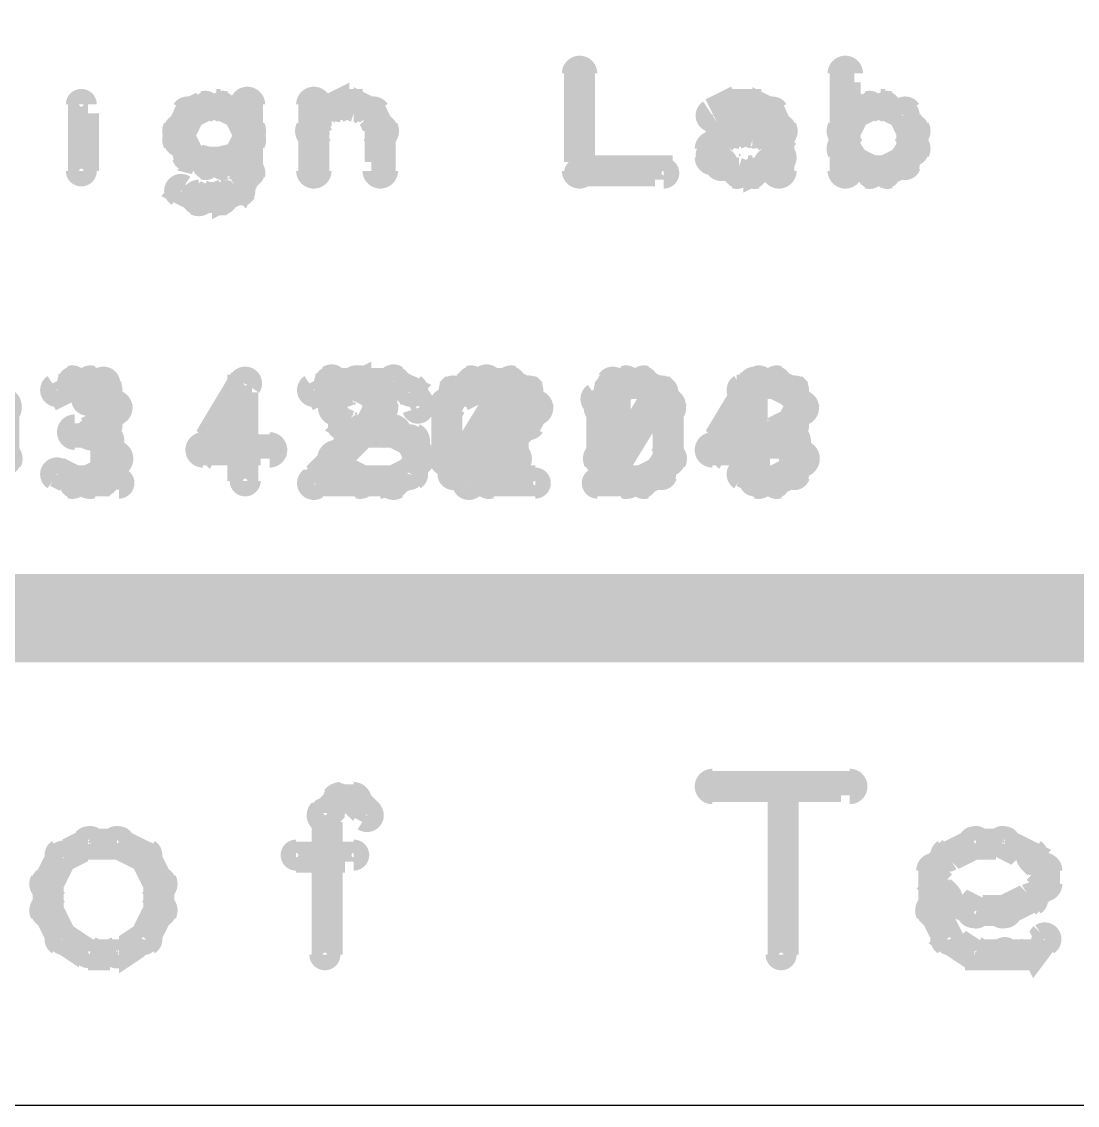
# Model space of a CAD drawing. Extents: x 7835 to 14160, y 8914 to 11568.
# Drawn here: x 8469 to 8707.4, y 9315 to 9559.7 of the extents above; entities that cross this region are included whole.
import ezdxf

# ---------------------------------------------------------------- set-up
doc = ezdxf.new("R2010")
doc.units = 0
for name, color, linetype in [('_BOARD', 254, 'CONTINUOUS'), ('DOCUMENTATION1', 3, 'CONTINUOUS'), ('TOP_SILKSCREEN', 1, 'CONTINUOUS')]:
    doc.layers.add(name, color=color, linetype=linetype)

msp = doc.modelspace()

# ---------------------------------------------------------------- linework, layer by layer
at = {"layer": '_BOARD', "color": 3}
msp.add_lwpolyline([(7835, 9315), (11640, 9315), (11640, 9315), (11640, 11565), (11640, 11565), (7835, 11565), (7835, 11565), (7835, 9315), (7835, 9315)], close=True, dxfattribs=at)
at = {"layer": 'DOCUMENTATION1', "color": 94}
for points in [[(9130, 9740, 20, 20, 0), (7895, 9740, 0, 0, 0), (7895, 9740, 10, 10, 0), (7895, 9745, 10, 10, 1), (7895, 9735, 0, 0, 0), (7900, 9740, 10, 10, 1), (7890, 9740, 0, 0, 0), (7895, 9740, 0, 0, 0), (7895, 9740, 20, 20, 0), (7895, 9425, 20, 20, 0), (7895, 9425, 0, 0, 0), (7895, 9425, 10, 10, 0), (7890, 9425, 10, 10, 1), (7900, 9425, 0, 0, 0), (7895, 9430, 10, 10, 1), (7895, 9420, 0, 0, 0), (7895, 9425, 0, 0, 0), (7895, 9425, 20, 20, 0), (9130, 9425, 0, 0, 0)], [(8481, 9477, 4, 4, 1), (8480, 9480, 0, 0, 0), (8481, 9478, 0, 0, 0), (8481, 9478, 7, 7, 0), (8477, 9476, 7, 7, 0), (8477, 9476, 0, 0, 0), (8477, 9476, 4, 4, 0), (8476, 9478, 4, 4, 1), (8478, 9475, 0, 0, 0)], [(8484, 9476, 4, 4, 1), (8484, 9480, 0, 0, 0), (8484, 9478, 0, 0, 0), (8484, 9478, 7, 7, 0), (8481, 9478, 7, 7, 0), (8481, 9478, 0, 0, 0), (8481, 9478, 4, 4, 0), (8481, 9480, 4, 4, 1), (8481, 9476, 0, 0, 0)], [(8487, 9475, 4, 4, 1), (8489, 9478, 0, 0, 0), (8488, 9476, 0, 0, 0), (8488, 9476, 7, 7, 0), (8484, 9478, 7, 7, 0), (8484, 9478, 0, 0, 0), (8484, 9478, 4, 4, 0), (8485, 9480, 4, 4, 1), (8484, 9477, 0, 0, 0)], [(8540, 9477, 4, 4, 1), (8538, 9480, 0, 0, 0), (8539, 9478, 0, 0, 0), (8539, 9478, 7, 7, 0), (8535, 9476, 7, 7, 0), (8535, 9476, 0, 0, 0), (8535, 9476, 4, 4, 0), (8534, 9478, 4, 4, 1), (8536, 9475, 0, 0, 0)], [(8544, 9476, 4, 4, 1), (8544, 9480, 0, 0, 0), (8544, 9478, 0, 0, 0), (8544, 9478, 7, 7, 0), (8539, 9478, 7, 7, 0), (8539, 9478, 0, 0, 0), (8539, 9478, 4, 4, 0), (8539, 9480, 4, 4, 1), (8539, 9476, 0, 0, 0)], [(8547, 9475, 4, 4, 1), (8549, 9478, 0, 0, 0), (8548, 9476, 0, 0, 0), (8548, 9476, 7, 7, 0), (8544, 9478, 7, 7, 0), (8544, 9478, 0, 0, 0), (8544, 9478, 4, 4, 0), (8545, 9480, 4, 4, 1), (8544, 9477, 0, 0, 0)], [(8571, 9477, 4, 4, 1), (8570, 9480, 0, 0, 0), (8571, 9478, 0, 0, 0), (8571, 9478, 7, 7, 0), (8567, 9476, 7, 7, 0), (8567, 9476, 0, 0, 0), (8567, 9476, 4, 4, 0), (8566, 9478, 4, 4, 1), (8568, 9475, 0, 0, 0)], [(8574, 9476, 4, 4, 1), (8574, 9480, 0, 0, 0), (8574, 9478, 0, 0, 0), (8574, 9478, 7, 7, 0), (8571, 9478, 7, 7, 0), (8571, 9478, 0, 0, 0), (8571, 9478, 4, 4, 0), (8571, 9480, 4, 4, 1), (8571, 9476, 0, 0, 0)], [(8577, 9475, 4, 4, 1), (8579, 9478, 0, 0, 0), (8578, 9476, 0, 0, 0), (8578, 9476, 7, 7, 0), (8574, 9478, 7, 7, 0), (8574, 9478, 0, 0, 0), (8574, 9478, 4, 4, 0), (8575, 9480, 4, 4, 1), (8574, 9477, 0, 0, 0)], [(8604, 9477, 4, 4, 1), (8601, 9479, 0, 0, 0), (8603, 9478, 0, 0, 0), (8603, 9478, 7, 7, 0), (8599, 9474, 7, 7, 0), (8599, 9474, 0, 0, 0), (8599, 9474, 4, 4, 0), (8598, 9476, 4, 4, 1), (8600, 9473, 0, 0, 0)], [(8601, 9456, 4, 4, 1), (8604, 9456, 0, 0, 0), (8603, 9456, 0, 0, 0), (8603, 9456, 7, 7, 0), (8603, 9478, 7, 7, 0), (8603, 9478, 0, 0, 0), (8603, 9478, 4, 4, 0), (8604, 9478, 4, 4, 1), (8601, 9478, 0, 0, 0)], [(8636, 9477, 4, 4, 1), (8633, 9479, 0, 0, 0), (8634, 9478, 0, 0, 0), (8634, 9478, 7, 7, 0), (8625, 9463, 7, 7, 0), (8625, 9463, 0, 0, 0), (8625, 9463, 4, 4, 0), (8624, 9464, 4, 4, 1), (8626, 9462, 0, 0, 0)], [(8633, 9456, 4, 4, 1), (8636, 9456, 0, 0, 0), (8634, 9456, 0, 0, 0), (8634, 9456, 7, 7, 0), (8634, 9478, 7, 7, 0), (8634, 9478, 0, 0, 0), (8634, 9478, 4, 4, 0), (8636, 9478, 4, 4, 1), (8633, 9478, 0, 0, 0)], [(8488, 9472, 4, 4, 1), (8492, 9473, 0, 0, 0), (8490, 9473, 0, 0, 0), (8490, 9473, 7, 7, 0), (8488, 9476, 7, 7, 0), (8488, 9476, 0, 0, 0), (8488, 9476, 4, 4, 0), (8490, 9477, 4, 4, 1), (8487, 9475, 0, 0, 0)], [(8548, 9472, 4, 4, 1), (8552, 9473, 0, 0, 0), (8550, 9473, 0, 0, 0), (8550, 9473, 7, 7, 0), (8548, 9476, 7, 7, 0), (8548, 9476, 0, 0, 0), (8548, 9476, 4, 4, 0), (8550, 9477, 4, 4, 1), (8547, 9475, 0, 0, 0)], [(8568, 9475, 4, 4, 1), (8565, 9477, 0, 0, 0), (8567, 9476, 0, 0, 0), (8567, 9476, 7, 7, 0), (8565, 9473, 7, 7, 0), (8565, 9473, 0, 0, 0), (8565, 9473, 4, 4, 0), (8563, 9473, 4, 4, 1), (8567, 9472, 0, 0, 0)], [(8565, 9458, 4, 4, 1), (8568, 9457, 0, 0, 0), (8567, 9458, 0, 0, 0), (8567, 9458, 7, 7, 0), (8578, 9476, 7, 7, 0), (8578, 9476, 0, 0, 0), (8578, 9476, 4, 4, 0), (8580, 9475, 4, 4, 1), (8577, 9477, 0, 0, 0)], [(8578, 9472, 4, 4, 1), (8582, 9473, 0, 0, 0), (8580, 9473, 0, 0, 0), (8580, 9473, 7, 7, 0), (8578, 9476, 7, 7, 0), (8578, 9476, 0, 0, 0), (8578, 9476, 4, 4, 0), (8580, 9477, 4, 4, 1), (8577, 9475, 0, 0, 0)], [(8487, 9470, 4, 4, 1), (8490, 9468, 0, 0, 0), (8488, 9469, 0, 0, 0), (8488, 9469, 7, 7, 0), (8490, 9473, 7, 7, 0), (8490, 9473, 0, 0, 0), (8490, 9473, 4, 4, 0), (8492, 9472, 4, 4, 1), (8488, 9473, 0, 0, 0)], [(8547, 9470, 4, 4, 1), (8550, 9468, 0, 0, 0), (8548, 9469, 0, 0, 0), (8548, 9469, 7, 7, 0), (8550, 9473, 7, 7, 0), (8550, 9473, 0, 0, 0), (8550, 9473, 4, 4, 0), (8552, 9472, 4, 4, 1), (8548, 9473, 0, 0, 0)], [(8567, 9473, 4, 4, 1), (8563, 9473, 0, 0, 0), (8565, 9473, 0, 0, 0), (8565, 9473, 7, 7, 0), (8565, 9461, 7, 7, 0), (8565, 9461, 0, 0, 0), (8565, 9461, 4, 4, 0), (8563, 9461, 4, 4, 1), (8567, 9461, 0, 0, 0)], [(8578, 9461, 4, 4, 1), (8582, 9461, 0, 0, 0), (8580, 9461, 0, 0, 0), (8580, 9461, 7, 7, 0), (8580, 9473, 7, 7, 0), (8580, 9473, 0, 0, 0), (8580, 9473, 4, 4, 0), (8582, 9473, 4, 4, 1), (8578, 9473, 0, 0, 0)], [(8484, 9465, 4, 4, 1), (8484, 9469, 0, 0, 0), (8484, 9467, 0, 0, 0), (8484, 9467, 7, 7, 0), (8481, 9467, 7, 7, 0), (8481, 9467, 0, 0, 0), (8481, 9467, 4, 4, 0), (8481, 9469, 4, 4, 1), (8481, 9465, 0, 0, 0)], [(8484, 9468, 4, 4, 1), (8485, 9465, 0, 0, 0), (8484, 9467, 0, 0, 0), (8484, 9467, 7, 7, 0), (8488, 9469, 7, 7, 0), (8488, 9469, 0, 0, 0), (8488, 9469, 4, 4, 0), (8489, 9467, 4, 4, 1), (8487, 9470, 0, 0, 0)], [(8534, 9457, 4, 4, 1), (8536, 9454, 0, 0, 0), (8535, 9456, 0, 0, 0), (8535, 9456, 7, 7, 0), (8548, 9469, 7, 7, 0), (8548, 9469, 0, 0, 0), (8548, 9469, 4, 4, 0), (8549, 9468, 4, 4, 1), (8547, 9470, 0, 0, 0)], [(8487, 9463, 4, 4, 1), (8489, 9467, 0, 0, 0), (8488, 9465, 0, 0, 0), (8488, 9465, 7, 7, 0), (8484, 9467, 7, 7, 0), (8484, 9467, 0, 0, 0), (8484, 9467, 4, 4, 0), (8485, 9468, 4, 4, 1), (8484, 9465, 0, 0, 0)], [(8488, 9460, 4, 4, 1), (8492, 9462, 0, 0, 0), (8490, 9461, 0, 0, 0), (8490, 9461, 7, 7, 0), (8488, 9465, 7, 7, 0), (8488, 9465, 0, 0, 0), (8488, 9465, 4, 4, 0), (8490, 9466, 4, 4, 1), (8487, 9464, 0, 0, 0)], [(8625, 9465, 4, 4, 1), (8625, 9461, 0, 0, 0), (8625, 9463, 0, 0, 0), (8625, 9463, 7, 7, 0), (8640, 9463, 7, 7, 0), (8640, 9463, 0, 0, 0), (8640, 9463, 4, 4, 0), (8640, 9461, 4, 4, 1), (8640, 9465, 0, 0, 0)], [(8487, 9458, 4, 4, 1), (8490, 9457, 0, 0, 0), (8488, 9458, 0, 0, 0), (8488, 9458, 7, 7, 0), (8490, 9461, 7, 7, 0), (8490, 9461, 0, 0, 0), (8490, 9461, 4, 4, 0), (8492, 9460, 4, 4, 1), (8488, 9462, 0, 0, 0)], [(8567, 9462, 4, 4, 1), (8563, 9460, 0, 0, 0), (8565, 9461, 0, 0, 0), (8565, 9461, 7, 7, 0), (8567, 9458, 7, 7, 0), (8567, 9458, 0, 0, 0), (8567, 9458, 4, 4, 0), (8565, 9457, 4, 4, 1), (8568, 9458, 0, 0, 0)], [(8577, 9458, 4, 4, 1), (8580, 9457, 0, 0, 0), (8578, 9458, 0, 0, 0), (8578, 9458, 7, 7, 0), (8580, 9461, 7, 7, 0), (8580, 9461, 0, 0, 0), (8580, 9461, 4, 4, 0), (8582, 9460, 4, 4, 1), (8578, 9462, 0, 0, 0)], [(8478, 9459, 4, 4, 1), (8476, 9456, 0, 0, 0), (8477, 9458, 0, 0, 0), (8477, 9458, 7, 7, 0), (8481, 9456, 7, 7, 0), (8481, 9456, 0, 0, 0), (8481, 9456, 4, 4, 0), (8480, 9454, 4, 4, 1), (8481, 9457, 0, 0, 0)], [(8484, 9457, 4, 4, 1), (8485, 9454, 0, 0, 0), (8484, 9456, 0, 0, 0), (8484, 9456, 7, 7, 0), (8488, 9458, 7, 7, 0), (8488, 9458, 0, 0, 0), (8488, 9458, 4, 4, 0), (8489, 9456, 4, 4, 1), (8487, 9459, 0, 0, 0)], [(8568, 9459, 4, 4, 1), (8566, 9456, 0, 0, 0), (8567, 9458, 0, 0, 0), (8567, 9458, 7, 7, 0), (8571, 9456, 7, 7, 0), (8571, 9456, 0, 0, 0), (8571, 9456, 4, 4, 0), (8570, 9454, 4, 4, 1), (8571, 9457, 0, 0, 0)], [(8574, 9457, 4, 4, 1), (8575, 9454, 0, 0, 0), (8574, 9456, 0, 0, 0), (8574, 9456, 7, 7, 0), (8578, 9458, 7, 7, 0), (8578, 9458, 0, 0, 0), (8578, 9458, 4, 4, 0), (8579, 9456, 4, 4, 1), (8577, 9459, 0, 0, 0)], [(8481, 9457, 4, 4, 1), (8481, 9454, 0, 0, 0), (8481, 9456, 0, 0, 0), (8481, 9456, 7, 7, 0), (8484, 9456, 7, 7, 0), (8484, 9456, 0, 0, 0), (8484, 9456, 4, 4, 0), (8484, 9454, 4, 4, 1), (8484, 9457, 0, 0, 0)], [(8550, 9454, 4, 4, 1), (8550, 9457, 0, 0, 0), (8550, 9456, 0, 0, 0), (8550, 9456, 7, 7, 0), (8535, 9456, 7, 7, 0), (8535, 9456, 0, 0, 0), (8535, 9456, 4, 4, 0), (8535, 9457, 4, 4, 1), (8535, 9454, 0, 0, 0)], [(8571, 9457, 4, 4, 1), (8571, 9454, 0, 0, 0), (8571, 9456, 0, 0, 0), (8571, 9456, 7, 7, 0), (8574, 9456, 7, 7, 0), (8574, 9456, 0, 0, 0), (8574, 9456, 4, 4, 0), (8574, 9454, 4, 4, 1), (8574, 9457, 0, 0, 0)], [(8599, 9457, 4, 4, 1), (8599, 9454, 0, 0, 0), (8599, 9456, 0, 0, 0), (8599, 9456, 7, 7, 0), (8606, 9456, 7, 7, 0), (8606, 9456, 0, 0, 0), (8606, 9456, 4, 4, 0), (8606, 9454, 4, 4, 1), (8606, 9457, 0, 0, 0)]]:
    msp.add_lwpolyline(points, format="xyseb", dxfattribs=at)
at = {"layer": 'TOP_SILKSCREEN', "color": 135}
for points in [[(8597, 9548, 4, 4, 1), (8593, 9548, 0, 0, 0), (8595, 9548, 0, 0, 0), (8595, 9548, 7, 7, 0), (8595, 9526, 7, 7, 0), (8595, 9526, 0, 0, 0), (8595, 9526, 4, 4, 0), (8593, 9526, 4, 4, 1), (8597, 9526, 0, 0, 0)], [(8653, 9526, 4, 4, 1), (8657, 9526, 0, 0, 0), (8655, 9526, 0, 0, 0), (8655, 9526, 7, 7, 0), (8655, 9548, 7, 7, 0), (8655, 9548, 0, 0, 0), (8655, 9548, 4, 4, 0), (8657, 9548, 4, 4, 1), (8653, 9548, 0, 0, 0)], [(8483, 9546, 4, 4, 1), (8483, 9546, 0, 0, 0), (8483, 9546, 0, 0, 0), (8483, 9546, 7, 7, 0), (8483, 9546, 7, 7, 0), (8483, 9546, 0, 0, 0), (8483, 9546, 4, 4, 0), (8483, 9546, 4, 4, 1), (8483, 9546, 0, 0, 0)], [(8481, 9526, 4, 4, 1), (8484, 9526, 0, 0, 0), (8483, 9526, 0, 0, 0), (8483, 9526, 7, 7, 0), (8483, 9541, 7, 7, 0), (8483, 9541, 0, 0, 0), (8483, 9541, 4, 4, 0), (8484, 9541, 4, 4, 1), (8481, 9541, 0, 0, 0)], [(8511, 9539, 4, 4, 1), (8510, 9542, 0, 0, 0), (8511, 9541, 0, 0, 0), (8511, 9541, 7, 7, 0), (8507, 9539, 7, 7, 0), (8507, 9539, 0, 0, 0), (8507, 9539, 4, 4, 0), (8506, 9540, 4, 4, 1), (8508, 9537, 0, 0, 0)], [(8514, 9539, 4, 4, 1), (8514, 9542, 0, 0, 0), (8514, 9541, 0, 0, 0), (8514, 9541, 7, 7, 0), (8511, 9541, 7, 7, 0), (8511, 9541, 0, 0, 0), (8511, 9541, 4, 4, 0), (8511, 9542, 4, 4, 1), (8511, 9539, 0, 0, 0)], [(8517, 9537, 4, 4, 1), (8519, 9540, 0, 0, 0), (8518, 9539, 0, 0, 0), (8518, 9539, 7, 7, 0), (8514, 9541, 7, 7, 0), (8514, 9541, 0, 0, 0), (8514, 9541, 4, 4, 0), (8515, 9542, 4, 4, 1), (8514, 9539, 0, 0, 0)], [(8522, 9541, 4, 4, 1), (8518, 9541, 0, 0, 0), (8520, 9541, 0, 0, 0), (8520, 9541, 7, 7, 0), (8520, 9526, 7, 7, 0), (8520, 9526, 0, 0, 0), (8520, 9526, 4, 4, 0), (8518, 9526, 4, 4, 1), (8522, 9526, 0, 0, 0)], [(8533, 9526, 4, 4, 1), (8537, 9526, 0, 0, 0), (8535, 9526, 0, 0, 0), (8535, 9526, 7, 7, 0), (8535, 9541, 7, 7, 0), (8535, 9541, 0, 0, 0), (8535, 9541, 4, 4, 0), (8537, 9541, 4, 4, 1), (8533, 9541, 0, 0, 0)], [(8536, 9540, 4, 4, 1), (8538, 9537, 0, 0, 0), (8537, 9539, 0, 0, 0), (8537, 9539, 7, 7, 0), (8541, 9541, 7, 7, 0), (8541, 9541, 0, 0, 0), (8541, 9541, 4, 4, 0), (8541, 9539, 4, 4, 1), (8540, 9542, 0, 0, 0)], [(8541, 9542, 4, 4, 1), (8541, 9539, 0, 0, 0), (8541, 9541, 0, 0, 0), (8541, 9541, 7, 7, 0), (8544, 9541, 7, 7, 0), (8544, 9541, 0, 0, 0), (8544, 9541, 4, 4, 0), (8544, 9539, 4, 4, 1), (8544, 9542, 0, 0, 0)], [(8545, 9542, 4, 4, 1), (8544, 9539, 0, 0, 0), (8544, 9541, 0, 0, 0), (8544, 9541, 7, 7, 0), (8548, 9539, 7, 7, 0), (8548, 9539, 0, 0, 0), (8548, 9539, 4, 4, 0), (8547, 9537, 4, 4, 1), (8549, 9540, 0, 0, 0)], [(8624, 9540, 4, 4, 1), (8626, 9537, 0, 0, 0), (8625, 9539, 0, 0, 0), (8625, 9539, 7, 7, 0), (8629, 9541, 7, 7, 0), (8629, 9541, 0, 0, 0), (8629, 9541, 4, 4, 0), (8630, 9539, 4, 4, 1), (8628, 9542, 0, 0, 0)], [(8629, 9542, 4, 4, 1), (8629, 9539, 0, 0, 0), (8629, 9541, 0, 0, 0), (8629, 9541, 7, 7, 0), (8634, 9541, 7, 7, 0), (8634, 9541, 0, 0, 0), (8634, 9541, 4, 4, 0), (8634, 9539, 4, 4, 1), (8634, 9542, 0, 0, 0)], [(8635, 9542, 4, 4, 1), (8634, 9539, 0, 0, 0), (8634, 9541, 0, 0, 0), (8634, 9541, 7, 7, 0), (8638, 9539, 7, 7, 0), (8638, 9539, 0, 0, 0), (8638, 9539, 4, 4, 0), (8637, 9537, 4, 4, 1), (8639, 9540, 0, 0, 0)], [(8661, 9539, 4, 4, 1), (8660, 9542, 0, 0, 0), (8661, 9541, 0, 0, 0), (8661, 9541, 7, 7, 0), (8657, 9539, 7, 7, 0), (8657, 9539, 0, 0, 0), (8657, 9539, 4, 4, 0), (8656, 9540, 4, 4, 1), (8658, 9537, 0, 0, 0)], [(8664, 9539, 4, 4, 1), (8664, 9542, 0, 0, 0), (8664, 9541, 0, 0, 0), (8664, 9541, 7, 7, 0), (8661, 9541, 7, 7, 0), (8661, 9541, 0, 0, 0), (8661, 9541, 4, 4, 0), (8661, 9542, 4, 4, 1), (8661, 9539, 0, 0, 0)], [(8667, 9537, 4, 4, 1), (8669, 9540, 0, 0, 0), (8668, 9539, 0, 0, 0), (8668, 9539, 7, 7, 0), (8664, 9541, 7, 7, 0), (8664, 9541, 0, 0, 0), (8664, 9541, 4, 4, 0), (8665, 9542, 4, 4, 1), (8664, 9539, 0, 0, 0)], [(8508, 9538, 4, 4, 1), (8505, 9540, 0, 0, 0), (8507, 9539, 0, 0, 0), (8507, 9539, 7, 7, 0), (8505, 9535, 7, 7, 0), (8505, 9535, 0, 0, 0), (8505, 9535, 4, 4, 0), (8503, 9536, 4, 4, 1), (8507, 9534, 0, 0, 0)], [(8518, 9534, 4, 4, 1), (8522, 9536, 0, 0, 0), (8520, 9535, 0, 0, 0), (8520, 9535, 7, 7, 0), (8518, 9539, 7, 7, 0), (8518, 9539, 0, 0, 0), (8518, 9539, 4, 4, 0), (8520, 9540, 4, 4, 1), (8517, 9538, 0, 0, 0)], [(8533, 9536, 4, 4, 1), (8537, 9534, 0, 0, 0), (8535, 9535, 0, 0, 0), (8535, 9535, 7, 7, 0), (8537, 9539, 7, 7, 0), (8537, 9539, 0, 0, 0), (8537, 9539, 4, 4, 0), (8538, 9538, 4, 4, 1), (8535, 9540, 0, 0, 0)], [(8550, 9540, 4, 4, 1), (8547, 9538, 0, 0, 0), (8548, 9539, 0, 0, 0), (8548, 9539, 7, 7, 0), (8550, 9535, 7, 7, 0), (8550, 9535, 0, 0, 0), (8550, 9535, 4, 4, 0), (8548, 9534, 4, 4, 1), (8552, 9536, 0, 0, 0)], [(8640, 9540, 4, 4, 1), (8637, 9538, 0, 0, 0), (8638, 9539, 0, 0, 0), (8638, 9539, 7, 7, 0), (8640, 9535, 7, 7, 0), (8640, 9535, 0, 0, 0), (8640, 9535, 4, 4, 0), (8638, 9534, 4, 4, 1), (8642, 9536, 0, 0, 0)], [(8658, 9538, 4, 4, 1), (8655, 9540, 0, 0, 0), (8657, 9539, 0, 0, 0), (8657, 9539, 7, 7, 0), (8655, 9535, 7, 7, 0), (8655, 9535, 0, 0, 0), (8655, 9535, 4, 4, 0), (8653, 9536, 4, 4, 1), (8657, 9534, 0, 0, 0)], [(8668, 9534, 4, 4, 1), (8672, 9536, 0, 0, 0), (8670, 9535, 0, 0, 0), (8670, 9535, 7, 7, 0), (8668, 9539, 7, 7, 0), (8668, 9539, 0, 0, 0), (8668, 9539, 4, 4, 0), (8670, 9540, 4, 4, 1), (8667, 9538, 0, 0, 0)], [(8507, 9535, 4, 4, 1), (8503, 9535, 0, 0, 0), (8505, 9535, 0, 0, 0), (8505, 9535, 7, 7, 0), (8505, 9533, 7, 7, 0), (8505, 9533, 0, 0, 0), (8505, 9533, 4, 4, 0), (8503, 9533, 4, 4, 1), (8507, 9533, 0, 0, 0)], [(8552, 9535, 4, 4, 1), (8548, 9535, 0, 0, 0), (8550, 9535, 0, 0, 0), (8550, 9535, 7, 7, 0), (8550, 9526, 7, 7, 0), (8550, 9526, 0, 0, 0), (8550, 9526, 4, 4, 0), (8548, 9526, 4, 4, 1), (8552, 9526, 0, 0, 0)], [(8626, 9535, 4, 4, 1), (8628, 9532, 0, 0, 0), (8627, 9533, 0, 0, 0), (8627, 9533, 7, 7, 0), (8631, 9535, 7, 7, 0), (8631, 9535, 0, 0, 0), (8631, 9535, 4, 4, 0), (8631, 9533, 4, 4, 1), (8630, 9537, 0, 0, 0)], [(8631, 9537, 4, 4, 1), (8631, 9533, 0, 0, 0), (8631, 9535, 0, 0, 0), (8631, 9535, 7, 7, 0), (8634, 9535, 7, 7, 0), (8634, 9535, 0, 0, 0), (8634, 9535, 4, 4, 0), (8634, 9533, 4, 4, 1), (8634, 9537, 0, 0, 0)], [(8635, 9537, 4, 4, 1), (8634, 9533, 0, 0, 0), (8634, 9535, 0, 0, 0), (8634, 9535, 7, 7, 0), (8638, 9533, 7, 7, 0), (8638, 9533, 0, 0, 0), (8638, 9533, 4, 4, 0), (8637, 9532, 4, 4, 1), (8639, 9535, 0, 0, 0)], [(8642, 9535, 4, 4, 1), (8638, 9535, 0, 0, 0), (8640, 9535, 0, 0, 0), (8640, 9535, 7, 7, 0), (8640, 9529, 7, 7, 0), (8640, 9529, 0, 0, 0), (8640, 9529, 4, 4, 0), (8638, 9529, 4, 4, 1), (8642, 9529, 0, 0, 0)], [(8668, 9531, 4, 4, 1), (8672, 9531, 0, 0, 0), (8670, 9531, 0, 0, 0), (8670, 9531, 7, 7, 0), (8670, 9535, 7, 7, 0), (8670, 9535, 0, 0, 0), (8670, 9535, 4, 4, 0), (8672, 9535, 4, 4, 1), (8668, 9535, 0, 0, 0)], [(8507, 9534, 4, 4, 1), (8503, 9532, 0, 0, 0), (8505, 9533, 0, 0, 0), (8505, 9533, 7, 7, 0), (8507, 9529, 7, 7, 0), (8507, 9529, 0, 0, 0), (8507, 9529, 4, 4, 0), (8505, 9529, 4, 4, 1), (8508, 9530, 0, 0, 0)], [(8517, 9530, 4, 4, 1), (8520, 9529, 0, 0, 0), (8518, 9529, 0, 0, 0), (8518, 9529, 7, 7, 0), (8520, 9533, 7, 7, 0), (8520, 9533, 0, 0, 0), (8520, 9533, 4, 4, 0), (8522, 9532, 4, 4, 1), (8518, 9534, 0, 0, 0)], [(8623, 9529, 4, 4, 1), (8627, 9529, 0, 0, 0), (8625, 9529, 0, 0, 0), (8625, 9529, 7, 7, 0), (8625, 9531, 7, 7, 0), (8625, 9531, 0, 0, 0), (8625, 9531, 4, 4, 0), (8627, 9531, 4, 4, 1), (8623, 9531, 0, 0, 0)], [(8624, 9532, 4, 4, 1), (8626, 9530, 0, 0, 0), (8625, 9531, 0, 0, 0), (8625, 9531, 7, 7, 0), (8627, 9533, 7, 7, 0), (8627, 9533, 0, 0, 0), (8627, 9533, 4, 4, 0), (8628, 9532, 4, 4, 1), (8626, 9534, 0, 0, 0)], [(8639, 9534, 4, 4, 1), (8637, 9532, 0, 0, 0), (8638, 9533, 0, 0, 0), (8638, 9533, 7, 7, 0), (8640, 9531, 7, 7, 0), (8640, 9531, 0, 0, 0), (8640, 9531, 4, 4, 0), (8639, 9530, 4, 4, 1), (8641, 9532, 0, 0, 0)], [(8657, 9532, 4, 4, 1), (8653, 9530, 0, 0, 0), (8655, 9531, 0, 0, 0), (8655, 9531, 7, 7, 0), (8657, 9528, 7, 7, 0), (8657, 9528, 0, 0, 0), (8657, 9528, 4, 4, 0), (8655, 9527, 4, 4, 1), (8658, 9528, 0, 0, 0)], [(8667, 9528, 4, 4, 1), (8670, 9527, 0, 0, 0), (8668, 9528, 0, 0, 0), (8668, 9528, 7, 7, 0), (8670, 9531, 7, 7, 0), (8670, 9531, 0, 0, 0), (8670, 9531, 4, 4, 0), (8672, 9530, 4, 4, 1), (8668, 9532, 0, 0, 0)], [(8508, 9531, 4, 4, 1), (8506, 9528, 0, 0, 0), (8507, 9529, 0, 0, 0), (8507, 9529, 7, 7, 0), (8511, 9528, 7, 7, 0), (8511, 9528, 0, 0, 0), (8511, 9528, 4, 4, 0), (8510, 9526, 4, 4, 1), (8511, 9529, 0, 0, 0)], [(8514, 9529, 4, 4, 1), (8515, 9526, 0, 0, 0), (8514, 9528, 0, 0, 0), (8514, 9528, 7, 7, 0), (8518, 9529, 7, 7, 0), (8518, 9529, 0, 0, 0), (8518, 9529, 4, 4, 0), (8519, 9528, 4, 4, 1), (8517, 9531, 0, 0, 0)], [(8626, 9526, 4, 4, 1), (8628, 9529, 0, 0, 0), (8627, 9528, 0, 0, 0), (8627, 9528, 7, 7, 0), (8625, 9529, 7, 7, 0), (8625, 9529, 0, 0, 0), (8625, 9529, 4, 4, 0), (8626, 9531, 4, 4, 1), (8624, 9528, 0, 0, 0)], [(8641, 9528, 4, 4, 1), (8639, 9531, 0, 0, 0), (8640, 9529, 0, 0, 0), (8640, 9529, 7, 7, 0), (8638, 9528, 7, 7, 0), (8638, 9528, 0, 0, 0), (8638, 9528, 4, 4, 0), (8637, 9529, 4, 4, 1), (8639, 9526, 0, 0, 0)], [(8642, 9529, 4, 4, 1), (8638, 9529, 0, 0, 0), (8640, 9529, 0, 0, 0), (8640, 9529, 7, 7, 0), (8640, 9526, 7, 7, 0), (8640, 9526, 0, 0, 0), (8640, 9526, 4, 4, 0), (8638, 9526, 4, 4, 1), (8642, 9526, 0, 0, 0)], [(8511, 9529, 4, 4, 1), (8511, 9526, 0, 0, 0), (8511, 9528, 0, 0, 0), (8511, 9528, 7, 7, 0), (8514, 9528, 7, 7, 0), (8514, 9528, 0, 0, 0), (8514, 9528, 4, 4, 0), (8514, 9526, 4, 4, 1), (8514, 9529, 0, 0, 0)], [(8522, 9525, 4, 4, 1), (8518, 9526, 0, 0, 0), (8520, 9526, 0, 0, 0), (8520, 9526, 7, 7, 0), (8518, 9522, 7, 7, 0), (8518, 9522, 0, 0, 0), (8518, 9522, 4, 4, 0), (8517, 9523, 4, 4, 1), (8520, 9521, 0, 0, 0)], [(8630, 9524, 4, 4, 1), (8631, 9527, 0, 0, 0), (8631, 9526, 0, 0, 0), (8631, 9526, 7, 7, 0), (8627, 9528, 7, 7, 0), (8627, 9528, 0, 0, 0), (8627, 9528, 4, 4, 0), (8628, 9529, 4, 4, 1), (8626, 9526, 0, 0, 0)], [(8639, 9526, 4, 4, 1), (8637, 9529, 0, 0, 0), (8638, 9528, 0, 0, 0), (8638, 9528, 7, 7, 0), (8634, 9526, 7, 7, 0), (8634, 9526, 0, 0, 0), (8634, 9526, 4, 4, 0), (8634, 9527, 4, 4, 1), (8635, 9524, 0, 0, 0)], [(8658, 9529, 4, 4, 1), (8656, 9526, 0, 0, 0), (8657, 9528, 0, 0, 0), (8657, 9528, 7, 7, 0), (8661, 9526, 7, 7, 0), (8661, 9526, 0, 0, 0), (8661, 9526, 4, 4, 0), (8660, 9524, 4, 4, 1), (8661, 9527, 0, 0, 0)], [(8664, 9527, 4, 4, 1), (8665, 9524, 0, 0, 0), (8664, 9526, 0, 0, 0), (8664, 9526, 7, 7, 0), (8668, 9528, 7, 7, 0), (8668, 9528, 0, 0, 0), (8668, 9528, 4, 4, 0), (8669, 9526, 4, 4, 1), (8667, 9529, 0, 0, 0)], [(8595, 9527, 4, 4, 1), (8595, 9524, 0, 0, 0), (8595, 9526, 0, 0, 0), (8595, 9526, 7, 7, 0), (8614, 9526, 7, 7, 0), (8614, 9526, 0, 0, 0), (8614, 9526, 4, 4, 0), (8614, 9524, 4, 4, 1), (8614, 9527, 0, 0, 0)], [(8634, 9524, 4, 4, 1), (8634, 9527, 0, 0, 0), (8634, 9526, 0, 0, 0), (8634, 9526, 7, 7, 0), (8631, 9526, 7, 7, 0), (8631, 9526, 0, 0, 0), (8631, 9526, 4, 4, 0), (8631, 9527, 4, 4, 1), (8631, 9524, 0, 0, 0)], [(8661, 9527, 4, 4, 1), (8661, 9524, 0, 0, 0), (8661, 9526, 0, 0, 0), (8661, 9526, 7, 7, 0), (8664, 9526, 7, 7, 0), (8664, 9526, 0, 0, 0), (8664, 9526, 4, 4, 0), (8664, 9524, 4, 4, 1), (8664, 9527, 0, 0, 0)], [(8508, 9518, 4, 4, 1), (8510, 9522, 0, 0, 0), (8509, 9520, 0, 0, 0), (8509, 9520, 7, 7, 0), (8505, 9522, 7, 7, 0), (8505, 9522, 0, 0, 0), (8505, 9522, 4, 4, 0), (8506, 9523, 4, 4, 1), (8504, 9520, 0, 0, 0)], [(8519, 9520, 4, 4, 1), (8517, 9523, 0, 0, 0), (8518, 9522, 0, 0, 0), (8518, 9522, 7, 7, 0), (8514, 9520, 7, 7, 0), (8514, 9520, 0, 0, 0), (8514, 9520, 4, 4, 0), (8514, 9522, 4, 4, 1), (8515, 9518, 0, 0, 0)], [(8514, 9518, 4, 4, 1), (8514, 9522, 0, 0, 0), (8514, 9520, 0, 0, 0), (8514, 9520, 7, 7, 0), (8509, 9520, 7, 7, 0), (8509, 9520, 0, 0, 0), (8509, 9520, 4, 4, 0), (8509, 9522, 4, 4, 1), (8509, 9518, 0, 0, 0)], [(8489, 9477, 4, 4, 1), (8486, 9479, 0, 0, 0), (8488, 9478, 0, 0, 0), (8488, 9478, 7, 7, 0), (8484, 9474, 7, 7, 0), (8484, 9474, 0, 0, 0), (8484, 9474, 4, 4, 0), (8483, 9476, 4, 4, 1), (8485, 9473, 0, 0, 0)], [(8486, 9456, 4, 4, 1), (8489, 9456, 0, 0, 0), (8488, 9456, 0, 0, 0), (8488, 9456, 7, 7, 0), (8488, 9478, 7, 7, 0), (8488, 9478, 0, 0, 0), (8488, 9478, 4, 4, 0), (8489, 9478, 4, 4, 1), (8486, 9478, 0, 0, 0)], [(8521, 9477, 4, 4, 1), (8518, 9479, 0, 0, 0), (8519, 9478, 0, 0, 0), (8519, 9478, 7, 7, 0), (8510, 9463, 7, 7, 0), (8510, 9463, 0, 0, 0), (8510, 9463, 4, 4, 0), (8509, 9464, 4, 4, 1), (8511, 9462, 0, 0, 0)], [(8518, 9456, 4, 4, 1), (8521, 9456, 0, 0, 0), (8519, 9456, 0, 0, 0), (8519, 9456, 7, 7, 0), (8519, 9478, 7, 7, 0), (8519, 9478, 0, 0, 0), (8519, 9478, 4, 4, 0), (8521, 9478, 4, 4, 1), (8518, 9478, 0, 0, 0)], [(8541, 9478, 4, 4, 1), (8543, 9475, 0, 0, 0), (8542, 9476, 0, 0, 0), (8542, 9476, 7, 7, 0), (8546, 9478, 7, 7, 0), (8546, 9478, 0, 0, 0), (8546, 9478, 4, 4, 0), (8546, 9477, 4, 4, 1), (8545, 9480, 0, 0, 0)], [(8546, 9480, 4, 4, 1), (8546, 9476, 0, 0, 0), (8546, 9478, 0, 0, 0), (8546, 9478, 7, 7, 0), (8553, 9478, 7, 7, 0), (8553, 9478, 0, 0, 0), (8553, 9478, 4, 4, 0), (8553, 9476, 4, 4, 1), (8553, 9480, 0, 0, 0)], [(8554, 9480, 4, 4, 1), (8552, 9477, 0, 0, 0), (8553, 9478, 0, 0, 0), (8553, 9478, 7, 7, 0), (8557, 9476, 7, 7, 0), (8557, 9476, 0, 0, 0), (8557, 9476, 4, 4, 0), (8556, 9475, 4, 4, 1), (8558, 9478, 0, 0, 0)], [(8575, 9477, 4, 4, 1), (8573, 9480, 0, 0, 0), (8574, 9478, 0, 0, 0), (8574, 9478, 7, 7, 0), (8570, 9476, 7, 7, 0), (8570, 9476, 0, 0, 0), (8570, 9476, 4, 4, 0), (8569, 9478, 4, 4, 1), (8571, 9475, 0, 0, 0)], [(8579, 9476, 4, 4, 1), (8579, 9480, 0, 0, 0), (8579, 9478, 0, 0, 0), (8579, 9478, 7, 7, 0), (8574, 9478, 7, 7, 0), (8574, 9478, 0, 0, 0), (8574, 9478, 4, 4, 0), (8574, 9480, 4, 4, 1), (8574, 9476, 0, 0, 0)], [(8582, 9475, 4, 4, 1), (8584, 9478, 0, 0, 0), (8583, 9476, 0, 0, 0), (8583, 9476, 7, 7, 0), (8579, 9478, 7, 7, 0), (8579, 9478, 0, 0, 0), (8579, 9478, 4, 4, 0), (8580, 9480, 4, 4, 1), (8579, 9477, 0, 0, 0)], [(8606, 9477, 4, 4, 1), (8605, 9480, 0, 0, 0), (8606, 9478, 0, 0, 0), (8606, 9478, 7, 7, 0), (8602, 9476, 7, 7, 0), (8602, 9476, 0, 0, 0), (8602, 9476, 4, 4, 0), (8601, 9478, 4, 4, 1), (8603, 9475, 0, 0, 0)], [(8609, 9476, 4, 4, 1), (8609, 9480, 0, 0, 0), (8609, 9478, 0, 0, 0), (8609, 9478, 7, 7, 0), (8606, 9478, 7, 7, 0), (8606, 9478, 0, 0, 0), (8606, 9478, 4, 4, 0), (8606, 9480, 4, 4, 1), (8606, 9476, 0, 0, 0)], [(8612, 9475, 4, 4, 1), (8614, 9478, 0, 0, 0), (8613, 9476, 0, 0, 0), (8613, 9476, 7, 7, 0), (8609, 9478, 7, 7, 0), (8609, 9478, 0, 0, 0), (8609, 9478, 4, 4, 0), (8610, 9480, 4, 4, 1), (8609, 9477, 0, 0, 0)], [(8636, 9477, 4, 4, 1), (8635, 9480, 0, 0, 0), (8636, 9478, 0, 0, 0), (8636, 9478, 7, 7, 0), (8632, 9476, 7, 7, 0), (8632, 9476, 0, 0, 0), (8632, 9476, 4, 4, 0), (8631, 9478, 4, 4, 1), (8633, 9475, 0, 0, 0)], [(8639, 9476, 4, 4, 1), (8639, 9480, 0, 0, 0), (8639, 9478, 0, 0, 0), (8639, 9478, 7, 7, 0), (8636, 9478, 7, 7, 0), (8636, 9478, 0, 0, 0), (8636, 9478, 4, 4, 0), (8636, 9480, 4, 4, 1), (8636, 9476, 0, 0, 0)], [(8642, 9475, 4, 4, 1), (8644, 9478, 0, 0, 0), (8643, 9476, 0, 0, 0), (8643, 9476, 7, 7, 0), (8639, 9478, 7, 7, 0), (8639, 9478, 0, 0, 0), (8639, 9478, 4, 4, 0), (8640, 9480, 4, 4, 1), (8639, 9477, 0, 0, 0)], [(8463, 9472, 4, 4, 1), (8467, 9473, 0, 0, 0), (8465, 9473, 0, 0, 0), (8465, 9473, 7, 7, 0), (8463, 9476, 7, 7, 0), (8463, 9476, 0, 0, 0), (8463, 9476, 4, 4, 0), (8465, 9477, 4, 4, 1), (8462, 9475, 0, 0, 0)], [(8538, 9473, 4, 4, 1), (8542, 9472, 0, 0, 0), (8540, 9473, 0, 0, 0), (8540, 9473, 7, 7, 0), (8542, 9476, 7, 7, 0), (8542, 9476, 0, 0, 0), (8542, 9476, 4, 4, 0), (8543, 9475, 4, 4, 1), (8540, 9477, 0, 0, 0)], [(8558, 9477, 4, 4, 1), (8555, 9475, 0, 0, 0), (8557, 9476, 0, 0, 0), (8557, 9476, 7, 7, 0), (8559, 9473, 7, 7, 0), (8559, 9473, 0, 0, 0), (8559, 9473, 4, 4, 0), (8557, 9472, 4, 4, 1), (8560, 9473, 0, 0, 0)], [(8583, 9472, 4, 4, 1), (8587, 9473, 0, 0, 0), (8585, 9473, 0, 0, 0), (8585, 9473, 7, 7, 0), (8583, 9476, 7, 7, 0), (8583, 9476, 0, 0, 0), (8583, 9476, 4, 4, 0), (8585, 9477, 4, 4, 1), (8582, 9475, 0, 0, 0)], [(8603, 9475, 4, 4, 1), (8600, 9477, 0, 0, 0), (8602, 9476, 0, 0, 0), (8602, 9476, 7, 7, 0), (8600, 9473, 7, 7, 0), (8600, 9473, 0, 0, 0), (8600, 9473, 4, 4, 0), (8598, 9473, 4, 4, 1), (8602, 9472, 0, 0, 0)], [(8600, 9458, 4, 4, 1), (8603, 9457, 0, 0, 0), (8602, 9458, 0, 0, 0), (8602, 9458, 7, 7, 0), (8613, 9476, 7, 7, 0), (8613, 9476, 0, 0, 0), (8613, 9476, 4, 4, 0), (8615, 9475, 4, 4, 1), (8612, 9477, 0, 0, 0)], [(8613, 9472, 4, 4, 1), (8617, 9473, 0, 0, 0), (8615, 9473, 0, 0, 0), (8615, 9473, 7, 7, 0), (8613, 9476, 7, 7, 0), (8613, 9476, 0, 0, 0), (8613, 9476, 4, 4, 0), (8615, 9477, 4, 4, 1), (8612, 9475, 0, 0, 0)], [(8643, 9472, 4, 4, 1), (8647, 9473, 0, 0, 0), (8645, 9473, 0, 0, 0), (8645, 9473, 7, 7, 0), (8643, 9476, 7, 7, 0), (8643, 9476, 0, 0, 0), (8643, 9476, 4, 4, 0), (8645, 9477, 4, 4, 1), (8642, 9475, 0, 0, 0)], [(8463, 9461, 4, 4, 1), (8467, 9461, 0, 0, 0), (8465, 9461, 0, 0, 0), (8465, 9461, 7, 7, 0), (8465, 9473, 7, 7, 0), (8465, 9473, 0, 0, 0), (8465, 9473, 4, 4, 0), (8467, 9473, 4, 4, 1), (8463, 9473, 0, 0, 0)], [(8540, 9468, 4, 4, 1), (8543, 9470, 0, 0, 0), (8542, 9469, 0, 0, 0), (8542, 9469, 7, 7, 0), (8540, 9473, 7, 7, 0), (8540, 9473, 0, 0, 0), (8540, 9473, 4, 4, 0), (8542, 9473, 4, 4, 1), (8538, 9472, 0, 0, 0)], [(8582, 9470, 4, 4, 1), (8585, 9468, 0, 0, 0), (8583, 9469, 0, 0, 0), (8583, 9469, 7, 7, 0), (8585, 9473, 7, 7, 0), (8585, 9473, 0, 0, 0), (8585, 9473, 4, 4, 0), (8587, 9472, 4, 4, 1), (8583, 9473, 0, 0, 0)], [(8602, 9473, 4, 4, 1), (8598, 9473, 0, 0, 0), (8600, 9473, 0, 0, 0), (8600, 9473, 7, 7, 0), (8600, 9461, 7, 7, 0), (8600, 9461, 0, 0, 0), (8600, 9461, 4, 4, 0), (8598, 9461, 4, 4, 1), (8602, 9461, 0, 0, 0)], [(8613, 9461, 4, 4, 1), (8617, 9461, 0, 0, 0), (8615, 9461, 0, 0, 0), (8615, 9461, 7, 7, 0), (8615, 9473, 7, 7, 0), (8615, 9473, 0, 0, 0), (8615, 9473, 4, 4, 0), (8617, 9473, 4, 4, 1), (8613, 9473, 0, 0, 0)], [(8642, 9470, 4, 4, 1), (8645, 9468, 0, 0, 0), (8643, 9469, 0, 0, 0), (8643, 9469, 7, 7, 0), (8645, 9473, 7, 7, 0), (8645, 9473, 0, 0, 0), (8645, 9473, 4, 4, 0), (8647, 9472, 4, 4, 1), (8643, 9473, 0, 0, 0)], [(8545, 9465, 4, 4, 1), (8546, 9468, 0, 0, 0), (8546, 9467, 0, 0, 0), (8546, 9467, 7, 7, 0), (8542, 9469, 7, 7, 0), (8542, 9469, 0, 0, 0), (8542, 9469, 4, 4, 0), (8543, 9470, 4, 4, 1), (8541, 9467, 0, 0, 0)], [(8553, 9465, 4, 4, 1), (8553, 9469, 0, 0, 0), (8553, 9467, 0, 0, 0), (8553, 9467, 7, 7, 0), (8546, 9467, 7, 7, 0), (8546, 9467, 0, 0, 0), (8546, 9467, 4, 4, 0), (8546, 9469, 4, 4, 1), (8546, 9465, 0, 0, 0)], [(8569, 9457, 4, 4, 1), (8571, 9454, 0, 0, 0), (8570, 9456, 0, 0, 0), (8570, 9456, 7, 7, 0), (8583, 9469, 7, 7, 0), (8583, 9469, 0, 0, 0), (8583, 9469, 4, 4, 0), (8584, 9468, 4, 4, 1), (8582, 9470, 0, 0, 0)], [(8639, 9465, 4, 4, 1), (8639, 9469, 0, 0, 0), (8639, 9467, 0, 0, 0), (8639, 9467, 7, 7, 0), (8636, 9467, 7, 7, 0), (8636, 9467, 0, 0, 0), (8636, 9467, 4, 4, 0), (8636, 9469, 4, 4, 1), (8636, 9465, 0, 0, 0)], [(8639, 9468, 4, 4, 1), (8640, 9465, 0, 0, 0), (8639, 9467, 0, 0, 0), (8639, 9467, 7, 7, 0), (8643, 9469, 7, 7, 0), (8643, 9469, 0, 0, 0), (8643, 9469, 4, 4, 0), (8644, 9467, 4, 4, 1), (8642, 9470, 0, 0, 0)], [(8556, 9463, 4, 4, 1), (8558, 9467, 0, 0, 0), (8557, 9465, 0, 0, 0), (8557, 9465, 7, 7, 0), (8553, 9467, 7, 7, 0), (8553, 9467, 0, 0, 0), (8553, 9467, 4, 4, 0), (8554, 9468, 4, 4, 1), (8552, 9465, 0, 0, 0)], [(8557, 9460, 4, 4, 1), (8560, 9462, 0, 0, 0), (8559, 9461, 0, 0, 0), (8559, 9461, 7, 7, 0), (8557, 9465, 7, 7, 0), (8557, 9465, 0, 0, 0), (8557, 9465, 4, 4, 0), (8558, 9466, 4, 4, 1), (8555, 9464, 0, 0, 0)], [(8642, 9463, 4, 4, 1), (8644, 9467, 0, 0, 0), (8643, 9465, 0, 0, 0), (8643, 9465, 7, 7, 0), (8639, 9467, 7, 7, 0), (8639, 9467, 0, 0, 0), (8639, 9467, 4, 4, 0), (8640, 9468, 4, 4, 1), (8639, 9465, 0, 0, 0)], [(8643, 9460, 4, 4, 1), (8647, 9462, 0, 0, 0), (8645, 9461, 0, 0, 0), (8645, 9461, 7, 7, 0), (8643, 9465, 7, 7, 0), (8643, 9465, 0, 0, 0), (8643, 9465, 4, 4, 0), (8645, 9466, 4, 4, 1), (8642, 9464, 0, 0, 0)], [(8510, 9465, 4, 4, 1), (8510, 9461, 0, 0, 0), (8510, 9463, 0, 0, 0), (8510, 9463, 7, 7, 0), (8525, 9463, 7, 7, 0), (8525, 9463, 0, 0, 0), (8525, 9463, 4, 4, 0), (8525, 9461, 4, 4, 1), (8525, 9465, 0, 0, 0)], [(8462, 9458, 4, 4, 1), (8465, 9457, 0, 0, 0), (8463, 9458, 0, 0, 0), (8463, 9458, 7, 7, 0), (8465, 9461, 7, 7, 0), (8465, 9461, 0, 0, 0), (8465, 9461, 4, 4, 0), (8467, 9460, 4, 4, 1), (8463, 9462, 0, 0, 0)], [(8542, 9462, 4, 4, 1), (8538, 9460, 0, 0, 0), (8540, 9461, 0, 0, 0), (8540, 9461, 7, 7, 0), (8542, 9458, 7, 7, 0), (8542, 9458, 0, 0, 0), (8542, 9458, 4, 4, 0), (8540, 9457, 4, 4, 1), (8543, 9458, 0, 0, 0)], [(8555, 9458, 4, 4, 1), (8558, 9457, 0, 0, 0), (8557, 9458, 0, 0, 0), (8557, 9458, 7, 7, 0), (8559, 9461, 7, 7, 0), (8559, 9461, 0, 0, 0), (8559, 9461, 4, 4, 0), (8560, 9460, 4, 4, 1), (8557, 9462, 0, 0, 0)], [(8602, 9462, 4, 4, 1), (8598, 9460, 0, 0, 0), (8600, 9461, 0, 0, 0), (8600, 9461, 7, 7, 0), (8602, 9458, 7, 7, 0), (8602, 9458, 0, 0, 0), (8602, 9458, 4, 4, 0), (8600, 9457, 4, 4, 1), (8603, 9458, 0, 0, 0)], [(8612, 9458, 4, 4, 1), (8615, 9457, 0, 0, 0), (8613, 9458, 0, 0, 0), (8613, 9458, 7, 7, 0), (8615, 9461, 7, 7, 0), (8615, 9461, 0, 0, 0), (8615, 9461, 4, 4, 0), (8617, 9460, 4, 4, 1), (8613, 9462, 0, 0, 0)], [(8642, 9458, 4, 4, 1), (8645, 9457, 0, 0, 0), (8643, 9458, 0, 0, 0), (8643, 9458, 7, 7, 0), (8645, 9461, 7, 7, 0), (8645, 9461, 0, 0, 0), (8645, 9461, 4, 4, 0), (8647, 9460, 4, 4, 1), (8643, 9462, 0, 0, 0)], [(8543, 9459, 4, 4, 1), (8541, 9456, 0, 0, 0), (8542, 9458, 0, 0, 0), (8542, 9458, 7, 7, 0), (8546, 9456, 7, 7, 0), (8546, 9456, 0, 0, 0), (8546, 9456, 4, 4, 0), (8545, 9454, 4, 4, 1), (8546, 9457, 0, 0, 0)], [(8552, 9457, 4, 4, 1), (8554, 9454, 0, 0, 0), (8553, 9456, 0, 0, 0), (8553, 9456, 7, 7, 0), (8557, 9458, 7, 7, 0), (8557, 9458, 0, 0, 0), (8557, 9458, 4, 4, 0), (8558, 9456, 4, 4, 1), (8556, 9459, 0, 0, 0)], [(8603, 9459, 4, 4, 1), (8601, 9456, 0, 0, 0), (8602, 9458, 0, 0, 0), (8602, 9458, 7, 7, 0), (8606, 9456, 7, 7, 0), (8606, 9456, 0, 0, 0), (8606, 9456, 4, 4, 0), (8605, 9454, 4, 4, 1), (8606, 9457, 0, 0, 0)], [(8609, 9457, 4, 4, 1), (8610, 9454, 0, 0, 0), (8609, 9456, 0, 0, 0), (8609, 9456, 7, 7, 0), (8613, 9458, 7, 7, 0), (8613, 9458, 0, 0, 0), (8613, 9458, 4, 4, 0), (8614, 9456, 4, 4, 1), (8612, 9459, 0, 0, 0)], [(8633, 9459, 4, 4, 1), (8631, 9456, 0, 0, 0), (8632, 9458, 0, 0, 0), (8632, 9458, 7, 7, 0), (8636, 9456, 7, 7, 0), (8636, 9456, 0, 0, 0), (8636, 9456, 4, 4, 0), (8635, 9454, 4, 4, 1), (8636, 9457, 0, 0, 0)], [(8639, 9457, 4, 4, 1), (8640, 9454, 0, 0, 0), (8639, 9456, 0, 0, 0), (8639, 9456, 7, 7, 0), (8643, 9458, 7, 7, 0), (8643, 9458, 0, 0, 0), (8643, 9458, 4, 4, 0), (8644, 9456, 4, 4, 1), (8642, 9459, 0, 0, 0)], [(8484, 9457, 4, 4, 1), (8484, 9454, 0, 0, 0), (8484, 9456, 0, 0, 0), (8484, 9456, 7, 7, 0), (8491, 9456, 7, 7, 0), (8491, 9456, 0, 0, 0), (8491, 9456, 4, 4, 0), (8491, 9454, 4, 4, 1), (8491, 9457, 0, 0, 0)], [(8546, 9457, 4, 4, 1), (8546, 9454, 0, 0, 0), (8546, 9456, 0, 0, 0), (8546, 9456, 7, 7, 0), (8553, 9456, 7, 7, 0), (8553, 9456, 0, 0, 0), (8553, 9456, 4, 4, 0), (8553, 9454, 4, 4, 1), (8553, 9457, 0, 0, 0)], [(8585, 9454, 4, 4, 1), (8585, 9457, 0, 0, 0), (8585, 9456, 0, 0, 0), (8585, 9456, 7, 7, 0), (8570, 9456, 7, 7, 0), (8570, 9456, 0, 0, 0), (8570, 9456, 4, 4, 0), (8570, 9457, 4, 4, 1), (8570, 9454, 0, 0, 0)], [(8606, 9457, 4, 4, 1), (8606, 9454, 0, 0, 0), (8606, 9456, 0, 0, 0), (8606, 9456, 7, 7, 0), (8609, 9456, 7, 7, 0), (8609, 9456, 0, 0, 0), (8609, 9456, 4, 4, 0), (8609, 9454, 4, 4, 1), (8609, 9457, 0, 0, 0)], [(8636, 9457, 4, 4, 1), (8636, 9454, 0, 0, 0), (8636, 9456, 0, 0, 0), (8636, 9456, 7, 7, 0), (8639, 9456, 7, 7, 0), (8639, 9456, 0, 0, 0), (8639, 9456, 4, 4, 0), (8639, 9454, 4, 4, 1), (8639, 9457, 0, 0, 0)], [(8625, 9389, 4, 4, 1), (8625, 9385, 0, 0, 0), (8625, 9387, 0, 0, 0), (8625, 9387, 7, 7, 0), (8656, 9387, 7, 7, 0), (8656, 9387, 0, 0, 0), (8656, 9387, 4, 4, 0), (8656, 9385, 4, 4, 1), (8656, 9389, 0, 0, 0)], [(8639, 9349, 4, 4, 1), (8642, 9349, 0, 0, 0), (8641, 9349, 0, 0, 0), (8641, 9349, 7, 7, 0), (8641, 9387, 7, 7, 0), (8641, 9387, 0, 0, 0), (8641, 9387, 4, 4, 0), (8642, 9387, 4, 4, 1), (8639, 9387, 0, 0, 0)], [(8536, 9382, 4, 4, 1), (8539, 9379, 0, 0, 0), (8538, 9381, 0, 0, 0), (8538, 9381, 7, 7, 0), (8541, 9384, 7, 7, 0), (8541, 9384, 0, 0, 0), (8541, 9384, 4, 4, 0), (8542, 9383, 4, 4, 1), (8539, 9385, 0, 0, 0)], [(8541, 9386, 4, 4, 1), (8541, 9382, 0, 0, 0), (8541, 9384, 0, 0, 0), (8541, 9384, 7, 7, 0), (8544, 9384, 7, 7, 0), (8544, 9384, 0, 0, 0), (8544, 9384, 4, 4, 0), (8544, 9382, 4, 4, 1), (8544, 9386, 0, 0, 0)], [(8545, 9385, 4, 4, 1), (8543, 9383, 0, 0, 0), (8544, 9384, 0, 0, 0), (8544, 9384, 7, 7, 0), (8547, 9381, 7, 7, 0), (8547, 9381, 0, 0, 0), (8547, 9381, 4, 4, 0), (8546, 9379, 4, 4, 1), (8548, 9382, 0, 0, 0)], [(8536, 9349, 4, 4, 1), (8539, 9349, 0, 0, 0), (8538, 9349, 0, 0, 0), (8538, 9349, 7, 7, 0), (8538, 9381, 7, 7, 0), (8538, 9381, 0, 0, 0), (8538, 9381, 4, 4, 0), (8539, 9381, 4, 4, 1), (8536, 9381, 0, 0, 0)], [(8485, 9373, 4, 4, 1), (8484, 9376, 0, 0, 0), (8484, 9374, 0, 0, 0), (8484, 9374, 7, 7, 0), (8478, 9371, 7, 7, 0), (8478, 9371, 0, 0, 0), (8478, 9371, 4, 4, 0), (8477, 9373, 4, 4, 1), (8479, 9370, 0, 0, 0)], [(8491, 9373, 4, 4, 1), (8491, 9376, 0, 0, 0), (8491, 9374, 0, 0, 0), (8491, 9374, 7, 7, 0), (8484, 9374, 7, 7, 0), (8484, 9374, 0, 0, 0), (8484, 9374, 4, 4, 0), (8484, 9376, 4, 4, 1), (8484, 9373, 0, 0, 0)], [(8496, 9370, 4, 4, 1), (8498, 9373, 0, 0, 0), (8497, 9371, 0, 0, 0), (8497, 9371, 7, 7, 0), (8491, 9374, 7, 7, 0), (8491, 9374, 0, 0, 0), (8491, 9374, 4, 4, 0), (8491, 9376, 4, 4, 1), (8490, 9373, 0, 0, 0)], [(8677, 9373, 4, 4, 1), (8679, 9370, 0, 0, 0), (8678, 9371, 0, 0, 0), (8678, 9371, 7, 7, 0), (8684, 9374, 7, 7, 0), (8684, 9374, 0, 0, 0), (8684, 9374, 4, 4, 0), (8685, 9373, 4, 4, 1), (8684, 9376, 0, 0, 0)], [(8684, 9376, 4, 4, 1), (8684, 9373, 0, 0, 0), (8684, 9374, 0, 0, 0), (8684, 9374, 7, 7, 0), (8691, 9374, 7, 7, 0), (8691, 9374, 0, 0, 0), (8691, 9374, 4, 4, 0), (8691, 9373, 4, 4, 1), (8691, 9376, 0, 0, 0)], [(8691, 9376, 4, 4, 1), (8690, 9373, 0, 0, 0), (8691, 9374, 0, 0, 0), (8691, 9374, 7, 7, 0), (8697, 9371, 7, 7, 0), (8697, 9371, 0, 0, 0), (8697, 9371, 4, 4, 0), (8696, 9370, 4, 4, 1), (8698, 9373, 0, 0, 0)], [(8531, 9373, 4, 4, 1), (8531, 9370, 0, 0, 0), (8531, 9371, 0, 0, 0), (8531, 9371, 7, 7, 0), (8544, 9371, 7, 7, 0), (8544, 9371, 0, 0, 0), (8544, 9371, 4, 4, 0), (8544, 9370, 4, 4, 1), (8544, 9373, 0, 0, 0)], [(8480, 9370, 4, 4, 1), (8477, 9372, 0, 0, 0), (8478, 9371, 0, 0, 0), (8478, 9371, 7, 7, 0), (8475, 9365, 7, 7, 0), (8475, 9365, 0, 0, 0), (8475, 9365, 4, 4, 0), (8473, 9366, 4, 4, 1), (8477, 9364, 0, 0, 0)], [(8498, 9364, 4, 4, 1), (8502, 9366, 0, 0, 0), (8500, 9365, 0, 0, 0), (8500, 9365, 7, 7, 0), (8497, 9371, 7, 7, 0), (8497, 9371, 0, 0, 0), (8497, 9371, 4, 4, 0), (8498, 9372, 4, 4, 1), (8495, 9370, 0, 0, 0)], [(8674, 9369, 4, 4, 1), (8676, 9367, 0, 0, 0), (8675, 9368, 0, 0, 0), (8675, 9368, 7, 7, 0), (8678, 9371, 7, 7, 0), (8678, 9371, 0, 0, 0), (8678, 9371, 4, 4, 0), (8679, 9370, 4, 4, 1), (8677, 9372, 0, 0, 0)], [(8698, 9372, 4, 4, 1), (8696, 9370, 0, 0, 0), (8697, 9371, 0, 0, 0), (8697, 9371, 7, 7, 0), (8700, 9368, 7, 7, 0), (8700, 9368, 0, 0, 0), (8700, 9368, 4, 4, 0), (8699, 9367, 4, 4, 1), (8701, 9369, 0, 0, 0)], [(8673, 9359, 4, 4, 1), (8677, 9359, 0, 0, 0), (8675, 9359, 0, 0, 0), (8675, 9359, 7, 7, 0), (8675, 9368, 7, 7, 0), (8675, 9368, 0, 0, 0), (8675, 9368, 4, 4, 0), (8677, 9368, 4, 4, 1), (8673, 9368, 0, 0, 0)], [(8702, 9368, 4, 4, 1), (8698, 9368, 0, 0, 0), (8700, 9368, 0, 0, 0), (8700, 9368, 7, 7, 0), (8700, 9365, 7, 7, 0), (8700, 9365, 0, 0, 0), (8700, 9365, 4, 4, 0), (8698, 9365, 4, 4, 1), (8702, 9365, 0, 0, 0)], [(8477, 9365, 4, 4, 1), (8473, 9365, 0, 0, 0), (8475, 9365, 0, 0, 0), (8475, 9365, 7, 7, 0), (8475, 9359, 7, 7, 0), (8475, 9359, 0, 0, 0), (8475, 9359, 4, 4, 0), (8473, 9359, 4, 4, 1), (8477, 9359, 0, 0, 0)], [(8498, 9359, 4, 4, 1), (8502, 9359, 0, 0, 0), (8500, 9359, 0, 0, 0), (8500, 9359, 7, 7, 0), (8500, 9365, 7, 7, 0), (8500, 9365, 0, 0, 0), (8500, 9365, 4, 4, 0), (8502, 9365, 4, 4, 1), (8498, 9365, 0, 0, 0)], [(8677, 9361, 4, 4, 1), (8679, 9363, 0, 0, 0), (8678, 9362, 0, 0, 0), (8678, 9362, 7, 7, 0), (8675, 9365, 7, 7, 0), (8675, 9365, 0, 0, 0), (8675, 9365, 4, 4, 0), (8676, 9366, 4, 4, 1), (8674, 9364, 0, 0, 0)], [(8701, 9364, 4, 4, 1), (8699, 9366, 0, 0, 0), (8700, 9365, 0, 0, 0), (8700, 9365, 7, 7, 0), (8697, 9362, 7, 7, 0), (8697, 9362, 0, 0, 0), (8697, 9362, 4, 4, 0), (8696, 9363, 4, 4, 1), (8698, 9361, 0, 0, 0)], [(8684, 9357, 4, 4, 1), (8685, 9360, 0, 0, 0), (8684, 9359, 0, 0, 0), (8684, 9359, 7, 7, 0), (8678, 9362, 7, 7, 0), (8678, 9362, 0, 0, 0), (8678, 9362, 4, 4, 0), (8679, 9363, 4, 4, 1), (8677, 9360, 0, 0, 0)], [(8698, 9360, 4, 4, 1), (8696, 9363, 0, 0, 0), (8697, 9362, 0, 0, 0), (8697, 9362, 7, 7, 0), (8691, 9359, 7, 7, 0), (8691, 9359, 0, 0, 0), (8691, 9359, 4, 4, 0), (8690, 9360, 4, 4, 1), (8691, 9357, 0, 0, 0)], [(8477, 9360, 4, 4, 1), (8473, 9358, 0, 0, 0), (8475, 9359, 0, 0, 0), (8475, 9359, 7, 7, 0), (8478, 9353, 7, 7, 0), (8478, 9353, 0, 0, 0), (8478, 9353, 4, 4, 0), (8477, 9352, 4, 4, 1), (8480, 9353, 0, 0, 0)], [(8495, 9353, 4, 4, 1), (8498, 9352, 0, 0, 0), (8497, 9353, 0, 0, 0), (8497, 9353, 7, 7, 0), (8500, 9359, 7, 7, 0), (8500, 9359, 0, 0, 0), (8500, 9359, 4, 4, 0), (8502, 9358, 4, 4, 1), (8498, 9360, 0, 0, 0)], [(8677, 9352, 4, 4, 1), (8680, 9353, 0, 0, 0), (8678, 9353, 0, 0, 0), (8678, 9353, 7, 7, 0), (8675, 9359, 7, 7, 0), (8675, 9359, 0, 0, 0), (8675, 9359, 4, 4, 0), (8677, 9360, 4, 4, 1), (8673, 9358, 0, 0, 0)], [(8691, 9357, 4, 4, 1), (8691, 9361, 0, 0, 0), (8691, 9359, 0, 0, 0), (8691, 9359, 7, 7, 0), (8684, 9359, 7, 7, 0), (8684, 9359, 0, 0, 0), (8684, 9359, 4, 4, 0), (8684, 9361, 4, 4, 1), (8684, 9357, 0, 0, 0)], [(8479, 9354, 4, 4, 1), (8477, 9351, 0, 0, 0), (8478, 9353, 0, 0, 0), (8478, 9353, 7, 7, 0), (8484, 9349, 7, 7, 0), (8484, 9349, 0, 0, 0), (8484, 9349, 4, 4, 0), (8484, 9348, 4, 4, 1), (8485, 9351, 0, 0, 0)], [(8490, 9351, 4, 4, 1), (8491, 9348, 0, 0, 0), (8491, 9349, 0, 0, 0), (8491, 9349, 7, 7, 0), (8497, 9353, 7, 7, 0), (8497, 9353, 0, 0, 0), (8497, 9353, 4, 4, 0), (8498, 9351, 4, 4, 1), (8496, 9354, 0, 0, 0)], [(8684, 9348, 4, 4, 1), (8685, 9351, 0, 0, 0), (8684, 9349, 0, 0, 0), (8684, 9349, 7, 7, 0), (8678, 9353, 7, 7, 0), (8678, 9353, 0, 0, 0), (8678, 9353, 4, 4, 0), (8679, 9354, 4, 4, 1), (8677, 9351, 0, 0, 0)], [(8701, 9351, 4, 4, 1), (8699, 9354, 0, 0, 0), (8700, 9353, 0, 0, 0), (8700, 9353, 7, 7, 0), (8697, 9349, 7, 7, 0), (8697, 9349, 0, 0, 0), (8697, 9349, 4, 4, 0), (8696, 9351, 4, 4, 1), (8698, 9348, 0, 0, 0)], [(8484, 9351, 4, 4, 1), (8484, 9348, 0, 0, 0), (8484, 9349, 0, 0, 0), (8484, 9349, 7, 7, 0), (8491, 9349, 7, 7, 0), (8491, 9349, 0, 0, 0), (8491, 9349, 4, 4, 0), (8491, 9348, 4, 4, 1), (8491, 9351, 0, 0, 0)], [(8691, 9348, 4, 4, 1), (8691, 9351, 0, 0, 0), (8691, 9349, 0, 0, 0), (8691, 9349, 7, 7, 0), (8684, 9349, 7, 7, 0), (8684, 9349, 0, 0, 0), (8684, 9349, 4, 4, 0), (8684, 9351, 4, 4, 1), (8684, 9348, 0, 0, 0)], [(8697, 9348, 4, 4, 1), (8697, 9351, 0, 0, 0), (8697, 9349, 0, 0, 0), (8697, 9349, 7, 7, 0), (8691, 9349, 7, 7, 0), (8691, 9349, 0, 0, 0), (8691, 9349, 4, 4, 0), (8691, 9351, 4, 4, 1), (8691, 9348, 0, 0, 0)]]:
    msp.add_lwpolyline(points, format="xyseb", dxfattribs=at)

doc.saveas('drawing.dxf')
